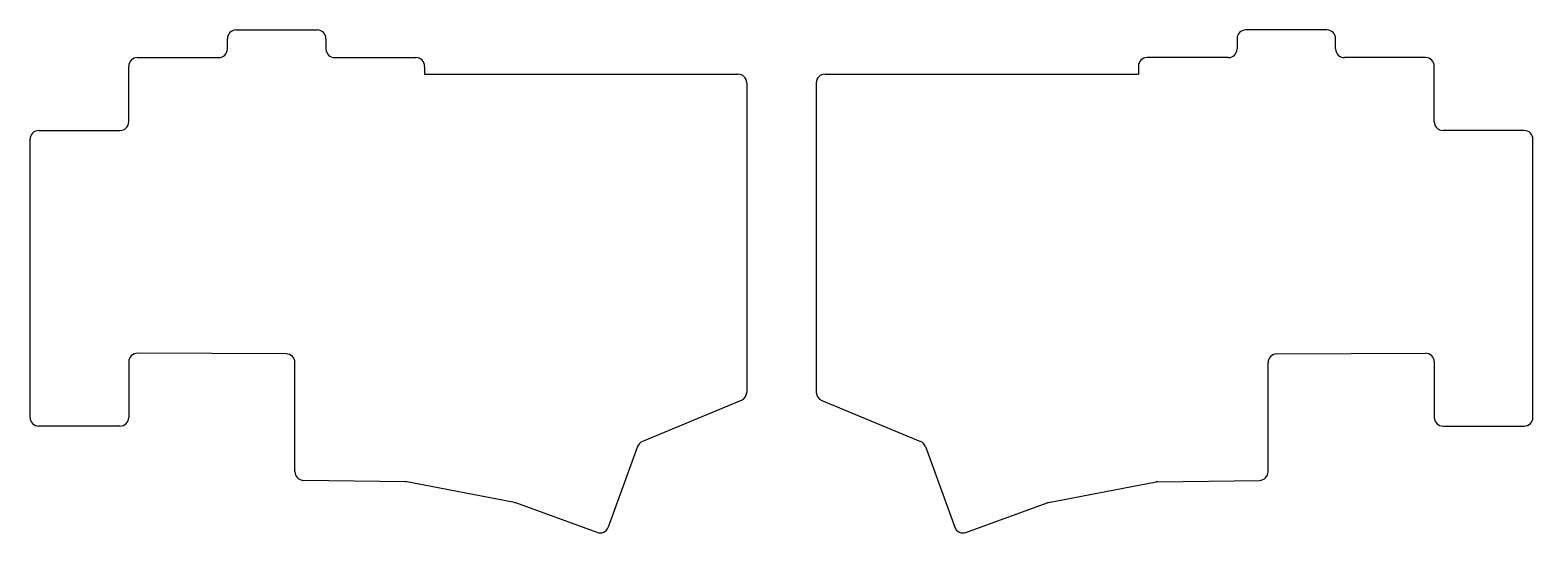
# Model space of a CAD drawing. Header units: millimetres. Extents: x 42 to 300, y -127 to -40.
import ezdxf

# ---------------------------------------------------------------- set-up
doc = ezdxf.new("R2010")
doc.units = ezdxf.units.MM

msp = doc.modelspace()

# ---------------------------------------------------------------- linework, layer by layer
for p, q in [((77, -40.16), (91, -40.16)), ((265, -40.16), (251, -40.16)), ((75.5, -43.43), (75.5, -41.66)), ((92.5, -41.66), (92.5, -43.43)), ((249.5, -41.66), (249.5, -43.43)), ((266.5, -43.43), (266.5, -41.66)), ((58.5, -56), (58.5, -46.43)), ((60, -44.93), (74, -44.93)), ((94, -44.93), (108, -44.93)), ((109.5, -46.43), (109.5, -47.78)), ((232.5, -46.43), (232.5, -47.78)), ((248, -44.93), (234, -44.93)), ((282, -44.93), (268, -44.93)), ((283.5, -56), (283.5, -46.43)), ((109.5, -47.78), (163.5, -47.78)), ((178.5, -47.78), (232.5, -47.78)), ((165, -49.28), (165, -102.68)), ((177, -49.28), (177, -102.68)), ((41.5, -107), (41.5, -59)), ((43, -57.5), (57, -57.5)), ((299, -57.5), (285, -57.5)), ((300.5, -107), (300.5, -59)), ((58.5, -97.43), (58.5, -107)), ((85.65, -96.04), (60.01, -95.93)), ((87.14, -116.36), (87.14, -97.54)), ((254.86, -116.36), (254.86, -97.54)), ((256.35, -96.04), (281.99, -95.93)), ((283.5, -97.43), (283.5, -107)), ((164.07, -104.07), (147.04, -111.13)), ((177.93, -104.07), (194.96, -111.13)), ((57, -108.5), (43, -108.5)), ((285, -108.5), (299, -108.5)), ((146.2, -112.01), (141.13, -125.95)), ((195.8, -112.01), (200.87, -125.95)), ((106.16, -118.11), (88.62, -117.86)), ((124.99, -121.69), (106.42, -118.14)), ((217.01, -121.69), (235.58, -118.14)), ((235.84, -118.11), (253.38, -117.86)), ((139.21, -126.85), (125.22, -121.76)), ((202.79, -126.85), (216.78, -121.76))]:
    msp.add_line(p, q)
for centre, start, end in [((77, -41.66), 90, 180), ((91, -41.66), 0, 90), ((251, -41.66), 90, 180), ((265, -41.66), 0, 90), ((74, -43.43), 270, 0), ((94, -43.43), 180, 270), ((248, -43.43), 270, 0), ((268, -43.43), 180, 270), ((60, -46.43), 90, 180), ((108, -46.43), 0, 90), ((234, -46.43), 90, 180), ((282, -46.43), 0, 90), ((163.5, -49.28), 0, 90), ((178.5, -49.28), 90, 180), ((57, -56), 270, 0), ((285, -56), 180, 270), ((43, -59), 90, 180), ((299, -59), 0, 90), ((60, -97.43), 89.7599, 180), ((85.64, -97.54), 0, 89.7599), ((256.36, -97.54), 90.2401, 180), ((282, -97.43), 0, 90.2401), ((163.5, -102.68), 292.5237, 0), ((178.5, -102.68), 180, 247.4763), ((43, -107), 180, 270), ((57, -107), 270, 0), ((285, -107), 180, 270), ((299, -107), 270, 0), ((147.61, -112.52), 112.5237, 160), ((194.39, -112.52), 20, 67.4763), ((88.64, -116.36), 180, 269.1614), ((253.36, -116.36), 270.8386, 0), ((106.14, -119.61), 79.1614, 89.1614), ((235.86, -119.61), 90.8386, 100.8386), ((124.71, -123.17), 70, 79.1614), ((217.29, -123.17), 100.8386, 110), ((139.72, -125.44), 250, 340), ((202.28, -125.44), 200, 290)]:
    msp.add_arc(centre, 1.5, start, end)

doc.saveas('drawing.dxf')
